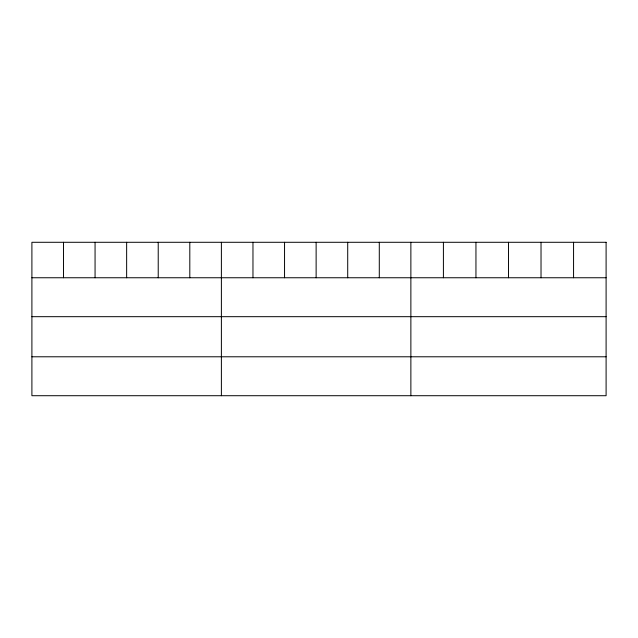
<?xml version="1.0" encoding="UTF-8"?>
<svg xmlns="http://www.w3.org/2000/svg" width="638" height="638" viewBox="0 0 638 638"><rect width="100%" height="100%" fill="white"/><g stroke="black" fill="none" stroke-linecap="round" stroke-linejoin="round"><path stroke-width="0.96" d="M31.9 277.753L606.1 277.753M31.9 316.679L606.1 316.679M31.9 356.786L606.1 356.786M573.562 242.288L573.562 277.753M541.024 242.288L541.024 277.753M508.486 242.288L508.486 277.753M475.948 242.288L475.948 277.753M443.41 242.288L443.41 277.753M410.872 242.288L410.872 395.712M379.291 242.288L379.291 277.753M347.71 242.288L347.71 277.753M316.129 242.288L316.129 277.753M284.548 242.288L284.548 277.753M252.967 242.288L252.967 277.753M221.386 242.288L221.386 395.712M189.805 242.288L189.805 277.753M158.224 242.288L158.224 277.753M126.643 242.288L126.643 277.753M95.062 242.288L95.062 277.753M63.481 242.288L63.481 277.753M606.1 242.288L31.9 242.288L31.9 395.712L606.1 395.712L606.1 242.288"/></g></svg>
